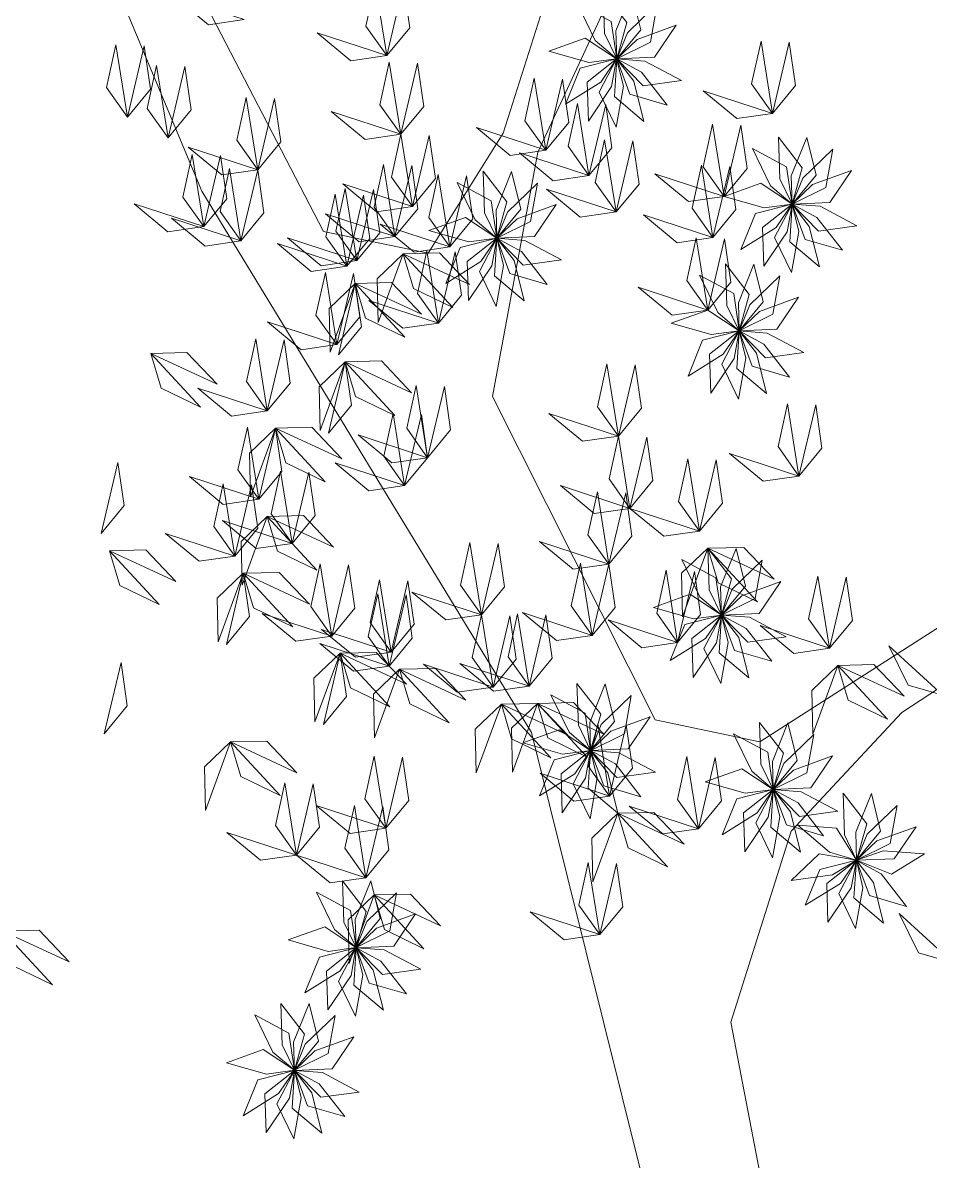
# Model space of a CAD drawing. Header units: millimetres. Extents: x 930 to 6336, y 2219 to 4338.
# Drawn here: x 4344.7 to 4419.1, y 4178.7 to 4272 of the extents above; entities that cross this region are included whole.
import ezdxf

# ---------------------------------------------------------------- set-up
doc = ezdxf.new("R2010")
doc.units = ezdxf.units.MM
doc.layers.add('piante', color=102, linetype='Continuous', lineweight=18)

msp = doc.modelspace()

# ---------------------------------------------------------------- linework, layer by layer
at = {"layer": 'piante', "linetype": 'Continuous', "lineweight": 0}
for points in [[(4328.688, 4284.018), (4350.178, 4280.252), (4359.377, 4258.23), (4386.418, 4213.833), (4401.285, 4154.062), (4400.955, 4110.786), (4361.588, 4100.854), (4312.905, 4110.064)], [(4389.073, 4278.659), (4384.102, 4262.989), (4377.927, 4253.142), (4369.343, 4254.936), (4358.645, 4275.576)], [(4443.814, 4276.416), (4446.778, 4243.106), (4445.042, 4235.962), (4431.959, 4233.612), (4419.963, 4222.56), (4405.145, 4213.066), (4396.56, 4214.861), (4383.217, 4241.381), (4386.924, 4261.431), (4394.835, 4278.423)], [(4505.417, 4159.897), (4479.251, 4155.197), (4446.91, 4140.649), (4421.417, 4117.162), (4412.892, 4120.398), (4412.396, 4143.506), (4407.519, 4165.35), (4402.76, 4190.076), (4407.731, 4205.745), (4416.787, 4215.475), (4437.545, 4229.055), (4460.77, 4232.432), (4483.205, 4251.715), (4505.816, 4275.319)]]:
    msp.add_lwpolyline(points, dxfattribs=at)
at = {"layer": 'piante', "lineweight": 0}
for points in [[(4374.536, 4269.349), (4372.819, 4271.766), (4373.587, 4275.271), (4374.536, 4269.349)], [(4374.536, 4269.349), (4376.423, 4271.635), (4375.911, 4275.187), (4374.536, 4269.349)], [(4362.845, 4272.314), (4359.911, 4271.89), (4357.143, 4274.174), (4362.845, 4272.314)], [(4392.286, 4274.575), (4392.406, 4271.168), (4393.409, 4269.092), (4394.239, 4272.062), (4392.286, 4274.575)], [(4394.617, 4274.556), (4393.34, 4271.395), (4393.413, 4269.09), (4395.379, 4271.466), (4394.617, 4274.556)], [(4390.15, 4273.644), (4391.644, 4270.581), (4393.406, 4269.092), (4392.955, 4272.143), (4390.15, 4273.644)], [(4396.738, 4273.59), (4394.287, 4271.223), (4393.415, 4269.087), (4396.178, 4270.458), (4396.738, 4273.59)], [(4374.536, 4269.349), (4371.602, 4268.925), (4368.834, 4271.209), (4374.536, 4269.349)], [(4398.284, 4271.846), (4395.081, 4270.68), (4393.416, 4269.083), (4396.498, 4269.212), (4398.284, 4271.846)], [(4353.272, 4264.31), (4351.555, 4266.727), (4352.323, 4270.232), (4353.272, 4264.31)], [(4353.272, 4264.31), (4355.159, 4266.596), (4354.647, 4270.148), (4353.272, 4264.31)], [(4387.838, 4269.714), (4391.114, 4268.775), (4393.4, 4269.088), (4390.831, 4270.795), (4387.838, 4269.714)], [(4406.194, 4264.61), (4404.478, 4267.027), (4405.246, 4270.532), (4406.194, 4264.61)], [(4406.194, 4264.61), (4408.081, 4266.896), (4407.569, 4270.448), (4406.194, 4264.61)], [(4356.607, 4262.608), (4354.891, 4265.025), (4355.659, 4268.531), (4356.607, 4262.608)], [(4356.607, 4262.608), (4358.494, 4264.894), (4357.982, 4268.446), (4356.607, 4262.608)], [(4375.693, 4262.897), (4373.976, 4265.314), (4374.744, 4268.82), (4375.693, 4262.897)], [(4375.693, 4262.897), (4377.58, 4265.184), (4377.068, 4268.736), (4375.693, 4262.897)], [(4389.211, 4265.367), (4392.102, 4267.173), (4393.398, 4269.081), (4390.411, 4268.314), (4389.211, 4265.367)], [(4391.086, 4263.981), (4392.992, 4266.807), (4393.4, 4269.077), (4390.983, 4267.162), (4391.086, 4263.981)], [(4393.361, 4263.478), (4393.953, 4266.835), (4393.403, 4269.075), (4391.974, 4266.342), (4393.361, 4263.478)], [(4395.645, 4263.944), (4394.82, 4267.251), (4393.406, 4269.074), (4393.213, 4265.996), (4395.645, 4263.944)], [(4397.542, 4265.299), (4395.443, 4267.985), (4393.41, 4269.075), (4394.485, 4266.183), (4397.542, 4265.299)], [(4398.723, 4267.308), (4395.714, 4268.908), (4393.413, 4269.077), (4395.571, 4266.873), (4398.723, 4267.308)], [(4387.595, 4261.587), (4385.879, 4264.004), (4386.647, 4267.51), (4387.595, 4261.587)], [(4387.595, 4261.587), (4389.482, 4263.874), (4388.97, 4267.425), (4387.595, 4261.587)], [(4406.194, 4264.61), (4403.26, 4264.186), (4400.492, 4266.47), (4406.194, 4264.61)], [(4363.953, 4259.996), (4362.237, 4262.413), (4363.005, 4265.918), (4363.953, 4259.996)], [(4363.953, 4259.996), (4365.84, 4262.282), (4365.328, 4265.834), (4363.953, 4259.996)], [(4391.133, 4259.512), (4389.417, 4261.929), (4390.185, 4265.435), (4391.133, 4259.512)], [(4375.693, 4262.897), (4372.758, 4262.474), (4369.991, 4264.758), (4375.693, 4262.897)], [(4391.133, 4259.512), (4393.02, 4261.798), (4392.508, 4265.35), (4391.133, 4259.512)], [(4402.228, 4257.803), (4400.511, 4260.22), (4401.279, 4263.726), (4402.228, 4257.803)], [(4402.228, 4257.803), (4404.115, 4260.09), (4403.603, 4263.642), (4402.228, 4257.803)], [(4376.641, 4256.975), (4374.925, 4259.392), (4375.693, 4262.897), (4376.641, 4256.975)], [(4376.641, 4256.975), (4378.528, 4259.261), (4378.016, 4262.813), (4376.641, 4256.975)], [(4387.595, 4261.587), (4384.661, 4261.164), (4381.893, 4263.448), (4387.595, 4261.587)], [(4406.676, 4262.664), (4406.796, 4259.258), (4407.8, 4257.181), (4408.629, 4260.152), (4406.676, 4262.664)], [(4409.007, 4262.645), (4407.73, 4259.485), (4407.803, 4257.179), (4409.769, 4259.556), (4409.007, 4262.645)], [(4363.953, 4259.996), (4361.019, 4259.572), (4358.251, 4261.856), (4363.953, 4259.996)], [(4393.356, 4256.535), (4391.64, 4258.952), (4392.408, 4262.457), (4393.356, 4256.535)], [(4393.356, 4256.535), (4395.243, 4258.821), (4394.731, 4262.373), (4393.356, 4256.535)], [(4404.54, 4261.733), (4406.034, 4258.67), (4407.796, 4257.181), (4407.345, 4260.232), (4404.54, 4261.733)], [(4411.128, 4261.68), (4408.677, 4259.312), (4407.805, 4257.176), (4410.568, 4258.547), (4411.128, 4261.68)], [(4359.522, 4255.324), (4357.805, 4257.741), (4358.573, 4261.247), (4359.522, 4255.324)], [(4359.522, 4255.324), (4361.409, 4257.611), (4360.897, 4261.162), (4359.522, 4255.324)], [(4391.133, 4259.512), (4388.199, 4259.089), (4385.431, 4261.373), (4391.133, 4259.512)], [(4362.578, 4254.157), (4360.862, 4256.574), (4361.63, 4260.08), (4362.578, 4254.157)], [(4362.578, 4254.157), (4364.465, 4256.444), (4363.953, 4259.996), (4362.578, 4254.157)], [(4375.215, 4254.512), (4373.498, 4256.929), (4374.266, 4260.434), (4375.215, 4254.512)], [(4375.215, 4254.512), (4377.102, 4256.798), (4376.59, 4260.35), (4375.215, 4254.512)], [(4382.451, 4259.867), (4382.57, 4256.461), (4383.574, 4254.384), (4384.403, 4257.355), (4382.451, 4259.867)], [(4384.781, 4259.849), (4383.505, 4256.688), (4383.577, 4254.383), (4385.543, 4256.759), (4384.781, 4259.849)], [(4401.302, 4254.433), (4399.586, 4256.85), (4400.354, 4260.355), (4401.302, 4254.433)], [(4401.302, 4254.433), (4403.189, 4256.719), (4402.677, 4260.271), (4401.302, 4254.433)], [(4412.674, 4259.935), (4409.471, 4258.769), (4407.806, 4257.173), (4410.888, 4257.302), (4412.674, 4259.935)], [(4379.711, 4253.667), (4377.994, 4256.084), (4378.763, 4259.589), (4379.711, 4253.667)], [(4379.711, 4253.667), (4381.598, 4255.953), (4381.086, 4259.505), (4379.711, 4253.667)], [(4380.314, 4258.937), (4381.808, 4255.874), (4383.57, 4254.385), (4383.12, 4257.436), (4380.314, 4258.937)], [(4386.903, 4258.883), (4384.451, 4256.515), (4383.579, 4254.38), (4386.342, 4255.751), (4386.903, 4258.883)], [(4402.228, 4257.803), (4399.294, 4257.38), (4396.526, 4259.664), (4402.228, 4257.803)], [(4402.228, 4257.803), (4405.504, 4256.864), (4407.79, 4257.177), (4405.221, 4258.884), (4402.228, 4257.803)], [(4371.27, 4252.073), (4369.554, 4254.49), (4370.322, 4257.995), (4371.27, 4252.073)], [(4372.089, 4252.536), (4370.373, 4254.953), (4371.141, 4258.459), (4372.089, 4252.536)], [(4376.641, 4256.975), (4373.707, 4256.552), (4370.939, 4258.836), (4376.641, 4256.975)], [(4372.089, 4252.536), (4373.976, 4254.822), (4373.464, 4258.374), (4372.089, 4252.536)], [(4393.356, 4256.535), (4390.422, 4256.112), (4387.654, 4258.396), (4393.356, 4256.535)], [(4359.522, 4255.324), (4356.588, 4254.901), (4353.82, 4257.185), (4359.522, 4255.324)], [(4371.27, 4252.073), (4373.157, 4254.359), (4372.645, 4257.911), (4371.27, 4252.073)], [(4388.448, 4257.139), (4385.245, 4255.973), (4383.58, 4254.376), (4386.662, 4254.505), (4388.448, 4257.139)], [(4403.601, 4253.456), (4406.492, 4255.262), (4407.788, 4257.17), (4404.801, 4256.403), (4403.601, 4253.456)], [(4405.476, 4252.071), (4407.382, 4254.896), (4407.79, 4257.167), (4405.373, 4255.251), (4405.476, 4252.071)], [(4407.751, 4251.567), (4408.343, 4254.924), (4407.793, 4257.164), (4406.364, 4254.431), (4407.751, 4251.567)], [(4410.035, 4252.033), (4409.21, 4255.341), (4407.797, 4257.163), (4407.603, 4254.085), (4410.035, 4252.033)], [(4411.932, 4253.388), (4409.833, 4256.074), (4407.8, 4257.164), (4408.875, 4254.273), (4411.932, 4253.388)], [(4413.113, 4255.397), (4410.104, 4256.997), (4407.803, 4257.166), (4409.961, 4254.962), (4413.113, 4255.397)], [(4375.215, 4254.512), (4372.281, 4254.089), (4369.513, 4256.373), (4375.215, 4254.512)], [(4378.002, 4255.007), (4381.278, 4254.068), (4383.564, 4254.381), (4380.995, 4256.088), (4378.002, 4255.007)], [(4401.302, 4254.433), (4398.368, 4254.009), (4395.6, 4256.294), (4401.302, 4254.433)], [(4362.578, 4254.157), (4359.644, 4253.734), (4356.876, 4256.018), (4362.578, 4254.157)], [(4379.711, 4253.667), (4376.777, 4253.244), (4374.009, 4255.528), (4379.711, 4253.667)], [(4372.089, 4252.536), (4369.155, 4252.113), (4366.387, 4254.397), (4372.089, 4252.536)], [(4379.376, 4250.659), (4382.266, 4252.466), (4383.563, 4254.374), (4380.575, 4253.607), (4379.376, 4250.659)], [(4381.25, 4249.274), (4383.156, 4252.1), (4383.564, 4254.37), (4381.147, 4252.454), (4381.25, 4249.274)], [(4383.526, 4248.771), (4384.117, 4252.128), (4383.567, 4254.368), (4382.138, 4251.634), (4383.526, 4248.771)], [(4385.809, 4249.237), (4384.984, 4252.544), (4383.571, 4254.367), (4383.377, 4251.288), (4385.809, 4249.237)], [(4387.706, 4250.592), (4385.607, 4253.277), (4383.574, 4254.367), (4384.649, 4251.476), (4387.706, 4250.592)], [(4388.888, 4252.6), (4385.878, 4254.2), (4383.578, 4254.369), (4385.736, 4252.165), (4388.888, 4252.6)], [(4400.878, 4248.487), (4399.162, 4250.904), (4399.93, 4254.409), (4400.878, 4248.487)], [(4400.878, 4248.487), (4402.765, 4250.773), (4402.254, 4254.325), (4400.878, 4248.487)], [(4371.27, 4252.073), (4368.336, 4251.65), (4365.568, 4253.934), (4371.27, 4252.073)], [(4378.782, 4247.417), (4377.066, 4249.834), (4377.834, 4253.339), (4378.782, 4247.417)], [(4378.782, 4247.417), (4380.669, 4249.703), (4380.157, 4253.255), (4378.782, 4247.417)], [(4375.9, 4253.102), (4373.754, 4251.056), (4373.839, 4247.469), (4375.9, 4253.102)], [(4375.9, 4253.102), (4378.864, 4253.172), (4381.34, 4250.574), (4375.9, 4253.102)], [(4375.9, 4253.102), (4376.739, 4250.258), (4379.97, 4248.696), (4375.9, 4253.102)], [(4370.45, 4245.645), (4368.734, 4248.061), (4369.502, 4251.567), (4370.45, 4245.645)], [(4370.45, 4245.645), (4368.734, 4248.061), (4369.502, 4251.567), (4370.45, 4245.645)], [(4370.45, 4245.645), (4372.337, 4247.931), (4371.825, 4251.483), (4370.45, 4245.645)], [(4370.45, 4245.645), (4372.337, 4247.931), (4371.825, 4251.483), (4370.45, 4245.645)], [(4402.334, 4252.267), (4402.453, 4248.86), (4403.457, 4246.783), (4404.287, 4249.754), (4402.334, 4252.267)], [(4404.665, 4252.248), (4403.388, 4249.087), (4403.461, 4246.782), (4405.427, 4249.158), (4404.665, 4252.248)], [(4371.955, 4250.663), (4369.809, 4248.617), (4369.894, 4245.03), (4371.955, 4250.663)], [(4370.58, 4244.824), (4372.467, 4247.111), (4371.955, 4250.663), (4370.58, 4244.824)], [(4371.955, 4250.663), (4374.919, 4250.733), (4377.395, 4248.135), (4371.955, 4250.663)], [(4371.955, 4250.663), (4372.795, 4247.819), (4376.025, 4246.257), (4371.955, 4250.663)], [(4400.197, 4251.336), (4401.692, 4248.273), (4403.454, 4246.784), (4403.003, 4249.835), (4400.197, 4251.336)], [(4406.786, 4251.282), (4404.334, 4248.914), (4403.463, 4246.779), (4406.226, 4248.15), (4406.786, 4251.282)], [(4400.878, 4248.487), (4397.944, 4248.064), (4395.176, 4250.348), (4400.878, 4248.487)], [(4408.332, 4249.538), (4405.129, 4248.372), (4403.464, 4246.775), (4406.546, 4246.904), (4408.332, 4249.538)], [(4378.782, 4247.417), (4375.848, 4246.993), (4373.08, 4249.277), (4378.782, 4247.417)], [(4397.886, 4247.406), (4401.162, 4246.467), (4403.447, 4246.78), (4400.878, 4248.487), (4397.886, 4247.406)], [(4370.45, 4245.645), (4367.516, 4245.221), (4364.748, 4247.505), (4370.45, 4245.645)], [(4370.45, 4245.645), (4367.516, 4245.221), (4364.748, 4247.505), (4370.45, 4245.645)], [(4399.259, 4243.058), (4402.15, 4244.865), (4403.446, 4246.773), (4400.459, 4246.006), (4399.259, 4243.058)], [(4401.134, 4241.673), (4403.039, 4244.499), (4403.448, 4246.769), (4401.03, 4244.854), (4401.134, 4241.673)], [(4403.409, 4241.17), (4404.001, 4244.527), (4403.451, 4246.767), (4402.022, 4244.033), (4403.409, 4241.17)], [(4405.693, 4241.636), (4404.868, 4244.943), (4403.454, 4246.766), (4403.26, 4243.687), (4405.693, 4241.636)], [(4407.589, 4242.991), (4405.491, 4245.676), (4403.458, 4246.766), (4404.533, 4243.875), (4407.589, 4242.991)], [(4408.771, 4244.999), (4405.762, 4246.599), (4403.461, 4246.768), (4405.619, 4244.564), (4408.771, 4244.999)], [(4364.741, 4240.212), (4363.025, 4242.629), (4363.793, 4246.134), (4364.741, 4240.212)], [(4364.741, 4240.212), (4366.628, 4242.498), (4366.116, 4246.05), (4364.741, 4240.212)], [(4355.184, 4244.932), (4358.147, 4245.002), (4360.623, 4242.404), (4355.184, 4244.932)], [(4355.184, 4244.932), (4356.023, 4242.088), (4359.253, 4240.526), (4355.184, 4244.932)], [(4371.135, 4244.234), (4368.989, 4242.189), (4369.074, 4238.602), (4371.135, 4244.234)], [(4369.76, 4238.396), (4371.647, 4240.682), (4371.135, 4244.234), (4369.76, 4238.396)], [(4371.135, 4244.234), (4374.099, 4244.305), (4376.575, 4241.707), (4371.135, 4244.234)], [(4371.135, 4244.234), (4371.975, 4241.391), (4375.205, 4239.828), (4371.135, 4244.234)], [(4393.543, 4238.142), (4391.827, 4240.559), (4392.595, 4244.065), (4393.543, 4238.142)], [(4393.543, 4238.142), (4395.43, 4240.429), (4394.918, 4243.981), (4393.543, 4238.142)], [(4364.741, 4240.212), (4361.807, 4239.789), (4359.039, 4242.073), (4364.741, 4240.212)], [(4377.896, 4236.375), (4376.179, 4238.792), (4376.947, 4242.298), (4377.896, 4236.375)], [(4377.896, 4236.375), (4379.783, 4238.661), (4379.271, 4242.213), (4377.896, 4236.375)], [(4408.362, 4234.869), (4406.645, 4237.286), (4407.413, 4240.792), (4408.362, 4234.869)], [(4408.362, 4234.869), (4410.249, 4237.156), (4409.737, 4240.708), (4408.362, 4234.869)], [(4376.009, 4234.089), (4374.292, 4236.506), (4375.06, 4240.011), (4376.009, 4234.089)], [(4376.009, 4234.089), (4377.896, 4236.375), (4377.384, 4239.927), (4376.009, 4234.089)], [(4393.543, 4238.142), (4390.609, 4237.719), (4387.841, 4240.003), (4393.543, 4238.142)], [(4364.051, 4232.964), (4362.335, 4235.381), (4363.103, 4238.886), (4364.051, 4232.964)], [(4365.426, 4238.802), (4363.28, 4236.757), (4363.365, 4233.169), (4365.426, 4238.802)], [(4364.051, 4232.964), (4365.938, 4235.25), (4365.426, 4238.802), (4364.051, 4232.964)], [(4365.426, 4238.802), (4368.39, 4238.872), (4370.866, 4236.275), (4365.426, 4238.802)], [(4365.426, 4238.802), (4366.265, 4235.959), (4369.496, 4234.396), (4365.426, 4238.802)], [(4377.896, 4236.375), (4374.962, 4235.952), (4372.194, 4238.236), (4377.896, 4236.375)], [(4394.492, 4232.22), (4392.775, 4234.637), (4393.543, 4238.142), (4394.492, 4232.22)], [(4394.492, 4232.22), (4396.379, 4234.506), (4395.867, 4238.058), (4394.492, 4232.22)], [(4408.362, 4234.869), (4405.428, 4234.446), (4402.66, 4236.73), (4408.362, 4234.869)], [(4351.113, 4230.154), (4353, 4232.44), (4352.488, 4235.992), (4351.113, 4230.154)], [(4376.009, 4234.089), (4373.075, 4233.666), (4370.307, 4235.95), (4376.009, 4234.089)], [(4400.194, 4230.359), (4398.477, 4232.776), (4399.245, 4236.282), (4400.194, 4230.359)], [(4400.194, 4230.359), (4402.081, 4232.645), (4401.569, 4236.197), (4400.194, 4230.359)], [(4364.051, 4232.964), (4361.117, 4232.54), (4358.349, 4234.824), (4364.051, 4232.964)], [(4366.771, 4229.35), (4365.055, 4231.767), (4365.823, 4235.273), (4366.771, 4229.35)], [(4366.771, 4229.35), (4368.658, 4231.637), (4368.146, 4235.189), (4366.771, 4229.35)], [(4362.078, 4228.305), (4360.361, 4230.722), (4361.129, 4234.227), (4362.078, 4228.305)], [(4362.078, 4228.305), (4363.965, 4230.591), (4363.453, 4234.143), (4362.078, 4228.305)], [(4394.492, 4232.22), (4391.558, 4231.797), (4388.79, 4234.081), (4394.492, 4232.22)], [(4392.767, 4227.642), (4391.051, 4230.059), (4391.819, 4233.564), (4392.767, 4227.642)], [(4392.767, 4227.642), (4394.654, 4229.928), (4394.143, 4233.48), (4392.767, 4227.642)], [(4400.194, 4230.359), (4397.26, 4229.936), (4394.492, 4232.22), (4400.194, 4230.359)], [(4366.771, 4229.35), (4363.837, 4228.927), (4361.069, 4231.211), (4366.771, 4229.35)], [(4364.736, 4231.553), (4362.59, 4229.508), (4362.675, 4225.921), (4364.736, 4231.553)], [(4364.736, 4231.553), (4367.7, 4231.624), (4370.176, 4229.026), (4364.736, 4231.553)], [(4364.736, 4231.553), (4365.576, 4228.71), (4368.806, 4227.148), (4364.736, 4231.553)], [(4362.078, 4228.305), (4359.144, 4227.881), (4356.376, 4230.165), (4362.078, 4228.305)], [(4382.313, 4223.489), (4380.596, 4225.906), (4381.364, 4229.411), (4382.313, 4223.489)], [(4382.313, 4223.489), (4384.2, 4225.775), (4383.688, 4229.327), (4382.313, 4223.489)], [(4392.767, 4227.642), (4389.833, 4227.218), (4387.065, 4229.502), (4392.767, 4227.642)], [(4400.879, 4228.949), (4403.842, 4229.02), (4406.318, 4226.422), (4400.879, 4228.949)], [(4351.798, 4228.743), (4354.762, 4228.814), (4357.238, 4226.216), (4351.798, 4228.743)], [(4351.798, 4228.743), (4352.638, 4225.9), (4355.868, 4224.338), (4351.798, 4228.743)], [(4400.879, 4228.949), (4398.733, 4226.904), (4398.818, 4223.316), (4400.879, 4228.949)], [(4400.879, 4228.949), (4400.998, 4225.543), (4402.002, 4223.466), (4402.832, 4226.437), (4400.879, 4228.949)], [(4400.879, 4228.949), (4401.718, 4226.106), (4404.949, 4224.543), (4400.879, 4228.949)], [(4403.209, 4228.93), (4401.933, 4225.77), (4402.005, 4223.464), (4403.971, 4225.841), (4403.209, 4228.93)], [(4370.028, 4221.743), (4368.312, 4224.16), (4369.08, 4227.665), (4370.028, 4221.743)], [(4370.028, 4221.743), (4371.915, 4224.029), (4371.403, 4227.581), (4370.028, 4221.743)], [(4391.392, 4221.804), (4389.676, 4224.22), (4390.444, 4227.726), (4391.392, 4221.804)], [(4391.392, 4221.804), (4393.279, 4224.09), (4392.767, 4227.642), (4391.392, 4221.804)], [(4398.404, 4221.215), (4396.687, 4223.632), (4397.455, 4227.137), (4398.404, 4221.215)], [(4398.742, 4228.018), (4400.236, 4224.955), (4401.998, 4223.466), (4401.548, 4226.518), (4398.742, 4228.018)], [(4405.331, 4227.965), (4402.879, 4225.597), (4402.008, 4223.461), (4404.77, 4224.833), (4405.331, 4227.965)], [(4362.763, 4226.894), (4360.617, 4224.849), (4360.702, 4221.262), (4362.763, 4226.894)], [(4361.388, 4221.056), (4363.275, 4223.343), (4362.763, 4226.894), (4361.388, 4221.056)], [(4362.763, 4226.894), (4365.726, 4226.965), (4368.202, 4224.367), (4362.763, 4226.894)], [(4362.763, 4226.894), (4363.602, 4224.051), (4366.833, 4222.489), (4362.763, 4226.894)], [(4374.901, 4220.434), (4373.185, 4222.851), (4373.953, 4226.357), (4374.901, 4220.434)], [(4374.901, 4220.434), (4376.788, 4222.72), (4376.276, 4226.272), (4374.901, 4220.434)], [(4398.404, 4221.215), (4400.291, 4223.501), (4399.779, 4227.053), (4398.404, 4221.215)], [(4406.876, 4226.22), (4403.673, 4225.054), (4402.008, 4223.458), (4405.09, 4223.587), (4406.876, 4226.22)], [(4410.867, 4220.748), (4409.151, 4223.165), (4409.919, 4226.67), (4410.867, 4220.748)], [(4410.867, 4220.748), (4412.754, 4223.034), (4412.242, 4226.586), (4410.867, 4220.748)], [(4382.313, 4223.489), (4379.379, 4223.066), (4376.611, 4225.35), (4382.313, 4223.489)], [(4374.745, 4219.282), (4373.029, 4221.699), (4373.797, 4225.205), (4374.745, 4219.282)], [(4374.745, 4219.282), (4376.632, 4221.569), (4376.12, 4225.121), (4374.745, 4219.282)], [(4396.43, 4224.089), (4399.707, 4223.149), (4401.992, 4223.462), (4399.423, 4225.169), (4396.43, 4224.089)], [(4370.028, 4221.743), (4367.094, 4221.32), (4364.326, 4223.604), (4370.028, 4221.743)], [(4383.261, 4217.566), (4381.545, 4219.983), (4382.313, 4223.489), (4383.261, 4217.566)], [(4383.261, 4217.566), (4385.148, 4219.853), (4384.636, 4223.405), (4383.261, 4217.566)], [(4386.225, 4217.637), (4384.508, 4220.054), (4385.276, 4223.559), (4386.225, 4217.637)], [(4391.392, 4221.804), (4388.458, 4221.38), (4385.69, 4223.664), (4391.392, 4221.804)], [(4386.225, 4217.637), (4388.112, 4219.923), (4387.6, 4223.475), (4386.225, 4217.637)], [(4397.804, 4219.741), (4400.694, 4221.547), (4401.991, 4223.455), (4399.003, 4222.688), (4397.804, 4219.741)], [(4399.678, 4218.356), (4401.584, 4221.182), (4401.992, 4223.452), (4399.575, 4221.536), (4399.678, 4218.356)], [(4401.954, 4217.853), (4402.546, 4221.209), (4401.995, 4223.449), (4400.566, 4220.716), (4401.954, 4217.853)], [(4404.237, 4218.319), (4403.413, 4221.626), (4401.999, 4223.448), (4401.805, 4220.37), (4404.237, 4218.319)], [(4406.134, 4219.673), (4404.035, 4222.359), (4402.003, 4223.449), (4403.078, 4220.558), (4406.134, 4219.673)], [(4407.316, 4221.682), (4404.306, 4223.282), (4402.006, 4223.451), (4404.164, 4221.247), (4407.316, 4221.682)], [(4398.404, 4221.215), (4395.469, 4220.791), (4392.702, 4223.075), (4398.404, 4221.215)], [(4410.867, 4220.748), (4407.933, 4220.325), (4405.165, 4222.609), (4410.867, 4220.748)], [(4374.901, 4220.434), (4371.967, 4220.011), (4369.199, 4222.295), (4374.901, 4220.434)], [(4374.745, 4219.282), (4371.811, 4218.859), (4369.043, 4221.143), (4374.745, 4219.282)], [(4420.175, 4216.904), (4417.326, 4217.724), (4415.741, 4220.943), (4420.175, 4216.904)], [(4370.713, 4220.333), (4368.567, 4218.288), (4368.652, 4214.7), (4370.713, 4220.333)], [(4369.338, 4214.495), (4371.225, 4216.781), (4370.713, 4220.333), (4369.338, 4214.495)], [(4370.713, 4220.333), (4373.677, 4220.403), (4376.153, 4217.806), (4370.713, 4220.333)], [(4370.713, 4220.333), (4371.553, 4217.49), (4374.783, 4215.927), (4370.713, 4220.333)], [(4351.366, 4213.732), (4353.253, 4216.018), (4352.742, 4219.57), (4351.366, 4213.732)], [(4375.586, 4219.024), (4373.44, 4216.979), (4373.525, 4213.391), (4375.586, 4219.024)], [(4375.586, 4219.024), (4378.55, 4219.094), (4381.026, 4216.497), (4375.586, 4219.024)], [(4375.586, 4219.024), (4376.426, 4216.181), (4379.656, 4214.618), (4375.586, 4219.024)], [(4383.261, 4217.566), (4380.327, 4217.143), (4377.559, 4219.427), (4383.261, 4217.566)], [(4386.225, 4217.637), (4383.291, 4217.214), (4380.523, 4219.498), (4386.225, 4217.637)], [(4411.552, 4219.338), (4409.406, 4217.293), (4409.491, 4213.705), (4411.552, 4219.338)], [(4411.552, 4219.338), (4414.516, 4219.408), (4416.992, 4216.811), (4411.552, 4219.338)], [(4411.552, 4219.338), (4412.392, 4216.494), (4415.622, 4214.932), (4411.552, 4219.338)], [(4390.143, 4217.845), (4390.262, 4214.439), (4391.266, 4212.362), (4392.096, 4215.333), (4390.143, 4217.845)], [(4392.473, 4217.826), (4391.197, 4214.666), (4391.269, 4212.36), (4393.236, 4214.737), (4392.473, 4217.826)], [(4388.006, 4216.914), (4389.5, 4213.851), (4391.262, 4212.362), (4390.812, 4215.413), (4388.006, 4216.914)], [(4394.595, 4216.861), (4392.143, 4214.493), (4391.272, 4212.357), (4394.034, 4213.728), (4394.595, 4216.861)], [(4383.946, 4216.156), (4381.8, 4214.111), (4381.885, 4210.524), (4383.946, 4216.156)], [(4383.946, 4216.156), (4386.91, 4216.227), (4389.386, 4213.629), (4383.946, 4216.156)], [(4383.946, 4216.156), (4384.786, 4213.313), (4388.016, 4211.75), (4383.946, 4216.156)], [(4386.91, 4216.227), (4384.764, 4214.182), (4384.849, 4210.594), (4386.91, 4216.227)], [(4386.91, 4216.227), (4389.873, 4216.297), (4392.349, 4213.7), (4386.91, 4216.227)], [(4386.91, 4216.227), (4387.749, 4213.384), (4390.98, 4211.821), (4386.91, 4216.227)], [(4396.14, 4215.116), (4392.937, 4213.95), (4391.273, 4212.354), (4394.354, 4212.483), (4396.14, 4215.116)], [(4385.694, 4212.984), (4388.971, 4212.045), (4391.256, 4212.358), (4388.687, 4214.065), (4385.694, 4212.984)], [(4392.816, 4208.625), (4391.1, 4211.042), (4391.868, 4214.547), (4392.816, 4208.625)], [(4392.816, 4208.625), (4394.703, 4210.911), (4394.191, 4214.463), (4392.816, 4208.625)], [(4405.125, 4214.648), (4405.245, 4211.241), (4406.248, 4209.165), (4407.078, 4212.135), (4405.125, 4214.648)], [(4407.456, 4214.629), (4406.179, 4211.468), (4406.252, 4209.163), (4408.218, 4211.539), (4407.456, 4214.629)], [(4361.73, 4213.062), (4364.694, 4213.132), (4367.17, 4210.534), (4361.73, 4213.062)], [(4402.989, 4213.717), (4404.483, 4210.654), (4406.245, 4209.165), (4405.794, 4212.216), (4402.989, 4213.717)], [(4409.577, 4213.663), (4407.126, 4211.296), (4406.254, 4209.16), (4409.017, 4210.531), (4409.577, 4213.663)], [(4361.73, 4213.062), (4359.584, 4211.016), (4359.669, 4207.429), (4361.73, 4213.062)], [(4361.73, 4213.062), (4362.569, 4210.218), (4365.8, 4208.656), (4361.73, 4213.062)], [(4387.068, 4208.637), (4389.958, 4210.443), (4391.255, 4212.351), (4388.267, 4211.584), (4387.068, 4208.637)], [(4388.942, 4207.252), (4390.848, 4210.077), (4391.257, 4212.348), (4388.839, 4210.432), (4388.942, 4207.252)], [(4391.218, 4206.748), (4391.81, 4210.105), (4391.259, 4212.345), (4389.83, 4209.612), (4391.218, 4206.748)], [(4393.502, 4207.214), (4392.677, 4210.522), (4391.263, 4212.344), (4391.069, 4209.266), (4393.502, 4207.214)], [(4395.398, 4208.569), (4393.3, 4211.255), (4391.267, 4212.345), (4392.342, 4209.454), (4395.398, 4208.569)], [(4396.58, 4210.578), (4393.57, 4212.178), (4391.27, 4212.347), (4393.428, 4210.143), (4396.58, 4210.578)], [(4374.462, 4205.983), (4372.746, 4208.4), (4373.514, 4211.905), (4374.462, 4205.983)], [(4374.462, 4205.983), (4376.349, 4208.269), (4375.837, 4211.821), (4374.462, 4205.983)], [(4400.121, 4205.934), (4398.405, 4208.351), (4399.173, 4211.856), (4400.121, 4205.934)], [(4400.121, 4205.934), (4402.008, 4208.22), (4401.497, 4211.772), (4400.121, 4205.934)], [(4411.123, 4211.919), (4407.92, 4210.753), (4406.255, 4209.156), (4409.337, 4209.285), (4411.123, 4211.919)], [(4392.816, 4208.625), (4389.882, 4208.201), (4387.114, 4210.486), (4392.816, 4208.625)], [(4400.677, 4209.787), (4403.953, 4208.848), (4406.239, 4209.161), (4403.67, 4210.868), (4400.677, 4209.787)], [(4367.129, 4203.781), (4365.413, 4206.198), (4366.181, 4209.704), (4367.129, 4203.781)], [(4367.129, 4203.781), (4369.016, 4206.068), (4368.504, 4209.62), (4367.129, 4203.781)], [(4402.05, 4205.44), (4404.941, 4207.246), (4406.237, 4209.154), (4403.25, 4208.387), (4402.05, 4205.44)], [(4403.925, 4204.054), (4405.831, 4206.88), (4406.239, 4209.15), (4403.822, 4207.235), (4403.925, 4204.054)], [(4406.2, 4203.551), (4406.792, 4206.908), (4406.242, 4209.148), (4404.813, 4206.415), (4406.2, 4203.551)], [(4408.484, 4204.017), (4407.659, 4207.324), (4406.246, 4209.147), (4406.052, 4206.069), (4408.484, 4204.017)], [(4410.381, 4205.372), (4408.282, 4208.058), (4406.249, 4209.148), (4407.324, 4206.257), (4410.381, 4205.372)], [(4411.562, 4207.381), (4408.553, 4208.981), (4406.252, 4209.15), (4408.41, 4206.946), (4411.562, 4207.381)], [(4411.98, 4208.855), (4412.084, 4205.448), (4413.078, 4203.367), (4413.922, 4206.334), (4411.98, 4208.855)], [(4414.311, 4208.826), (4413.02, 4205.671), (4413.081, 4203.365), (4415.059, 4205.733), (4414.311, 4208.826)], [(4374.462, 4205.983), (4371.528, 4205.56), (4368.76, 4207.844), (4374.462, 4205.983)], [(4372.831, 4201.921), (4371.115, 4204.338), (4371.883, 4207.843), (4372.831, 4201.921)], [(4372.831, 4201.921), (4374.718, 4204.207), (4374.206, 4207.759), (4372.831, 4201.921)], [(4400.121, 4205.934), (4397.187, 4205.511), (4394.42, 4207.795), (4400.121, 4205.934)], [(4416.428, 4207.851), (4413.965, 4205.494), (4413.084, 4203.362), (4415.853, 4204.721), (4416.428, 4207.851)], [(4393.502, 4207.214), (4391.355, 4205.169), (4391.44, 4201.582), (4393.502, 4207.214)], [(4393.502, 4207.214), (4396.465, 4207.285), (4398.941, 4204.687), (4393.502, 4207.214)], [(4393.502, 4207.214), (4394.341, 4204.371), (4397.571, 4202.809), (4393.502, 4207.214)], [(4367.129, 4203.781), (4364.195, 4203.358), (4361.427, 4205.642), (4367.129, 4203.781)], [(4408.258, 4206.223), (4410.859, 4204.02), (4413.071, 4203.366), (4411.43, 4205.978), (4408.258, 4206.223)], [(4417.965, 4206.099), (4414.757, 4204.948), (4413.085, 4203.359), (4416.167, 4203.474), (4417.965, 4206.099)], [(4372.831, 4201.921), (4369.897, 4201.497), (4367.129, 4203.781), (4372.831, 4201.921)], [(4407.723, 4201.695), (4411.101, 4202.154), (4413.067, 4203.36), (4410.028, 4203.889), (4407.723, 4201.695)], [(4418.657, 4203.873), (4415.258, 4204.126), (4413.084, 4203.355), (4415.947, 4202.206), (4418.657, 4203.873)], [(4392.017, 4197.255), (4390.301, 4199.672), (4391.069, 4203.178), (4392.017, 4197.255)], [(4392.017, 4197.255), (4393.905, 4199.542), (4393.393, 4203.094), (4392.017, 4197.255)], [(4408.863, 4199.662), (4411.762, 4201.455), (4413.067, 4203.356), (4410.076, 4202.603), (4408.863, 4199.662)], [(4410.731, 4198.268), (4412.65, 4201.085), (4413.069, 4203.353), (4410.642, 4201.448), (4410.731, 4198.268)], [(4413.004, 4197.754), (4413.611, 4201.108), (4413.071, 4203.351), (4411.63, 4200.624), (4413.004, 4197.754)], [(4415.29, 4198.209), (4414.48, 4201.52), (4413.075, 4203.35), (4412.867, 4200.272), (4415.29, 4198.209)], [(4417.193, 4199.555), (4415.107, 4202.251), (4413.079, 4203.35), (4414.14, 4200.454), (4417.193, 4199.555)], [(4370.903, 4201.678), (4371.022, 4198.272), (4372.026, 4196.195), (4372.855, 4199.166), (4370.903, 4201.678)], [(4373.233, 4201.659), (4371.956, 4198.499), (4372.029, 4196.193), (4373.995, 4198.57), (4373.233, 4201.659)], [(4368.766, 4200.747), (4370.26, 4197.684), (4372.022, 4196.195), (4371.572, 4199.247), (4368.766, 4200.747)], [(4373.516, 4200.51), (4371.37, 4198.465), (4371.455, 4194.878), (4373.516, 4200.51)], [(4375.354, 4200.694), (4372.903, 4198.326), (4372.031, 4196.19), (4374.794, 4197.562), (4375.354, 4200.694)], [(4373.516, 4200.51), (4376.48, 4200.581), (4378.956, 4197.983), (4373.516, 4200.51)], [(4373.516, 4200.51), (4374.356, 4197.667), (4377.586, 4196.105), (4373.516, 4200.51)], [(4392.017, 4197.255), (4389.083, 4196.832), (4386.316, 4199.116), (4392.017, 4197.255)], [(4376.9, 4198.949), (4373.697, 4197.783), (4372.032, 4196.187), (4375.114, 4196.316), (4376.9, 4198.949)], [(4421.005, 4194.953), (4418.156, 4195.773), (4416.571, 4198.993), (4421.005, 4194.953)], [(4343.054, 4197.542), (4346.018, 4197.613), (4348.494, 4195.015), (4343.054, 4197.542)], [(4343.054, 4197.542), (4343.894, 4194.699), (4347.124, 4193.136), (4343.054, 4197.542)], [(4366.454, 4196.818), (4369.73, 4195.878), (4372.016, 4196.191), (4369.447, 4197.898), (4366.454, 4196.818)], [(4367.828, 4192.47), (4370.718, 4194.276), (4372.015, 4196.184), (4369.027, 4195.417), (4367.828, 4192.47)], [(4369.702, 4191.085), (4371.608, 4193.911), (4372.016, 4196.181), (4369.599, 4194.265), (4369.702, 4191.085)], [(4371.978, 4190.582), (4372.569, 4193.938), (4372.019, 4196.178), (4370.59, 4193.445), (4371.978, 4190.582)], [(4374.261, 4191.048), (4373.436, 4194.355), (4372.023, 4196.177), (4371.829, 4193.099), (4374.261, 4191.048)], [(4376.158, 4192.402), (4374.059, 4195.088), (4372.026, 4196.178), (4373.101, 4193.287), (4376.158, 4192.402)], [(4377.339, 4194.411), (4374.33, 4196.011), (4372.029, 4196.18), (4374.187, 4193.976), (4377.339, 4194.411)], [(4363.71, 4190.684), (4365.205, 4187.621), (4366.966, 4186.132), (4366.516, 4189.183), (4363.71, 4190.684)], [(4365.847, 4191.615), (4365.966, 4188.208), (4366.97, 4186.131), (4367.8, 4189.102), (4365.847, 4191.615)], [(4368.178, 4191.596), (4366.901, 4188.435), (4366.973, 4186.13), (4368.94, 4188.506), (4368.178, 4191.596)], [(4370.299, 4190.63), (4367.847, 4188.262), (4366.976, 4186.127), (4369.739, 4187.498), (4370.299, 4190.63)], [(4371.844, 4188.886), (4368.641, 4187.72), (4366.977, 4186.123), (4370.058, 4186.252), (4371.844, 4188.886)], [(4361.398, 4186.754), (4364.675, 4185.815), (4366.96, 4186.128), (4364.391, 4187.835), (4361.398, 4186.754)], [(4362.772, 4182.406), (4365.662, 4184.213), (4366.959, 4186.121), (4363.971, 4185.354), (4362.772, 4182.406)], [(4364.646, 4181.021), (4366.552, 4183.847), (4366.961, 4186.117), (4364.543, 4184.201), (4364.646, 4181.021)], [(4366.922, 4180.518), (4367.514, 4183.875), (4366.963, 4186.115), (4365.534, 4183.381), (4366.922, 4180.518)], [(4369.206, 4180.984), (4368.381, 4184.291), (4366.967, 4186.114), (4366.773, 4183.035), (4369.206, 4180.984)], [(4371.102, 4182.339), (4369.004, 4185.024), (4366.971, 4186.114), (4368.046, 4183.223), (4371.102, 4182.339)], [(4372.284, 4184.347), (4369.274, 4185.947), (4366.974, 4186.116), (4369.132, 4183.912), (4372.284, 4184.347)]]:
    msp.add_lwpolyline(points, dxfattribs=at)

doc.saveas('drawing.dxf')
